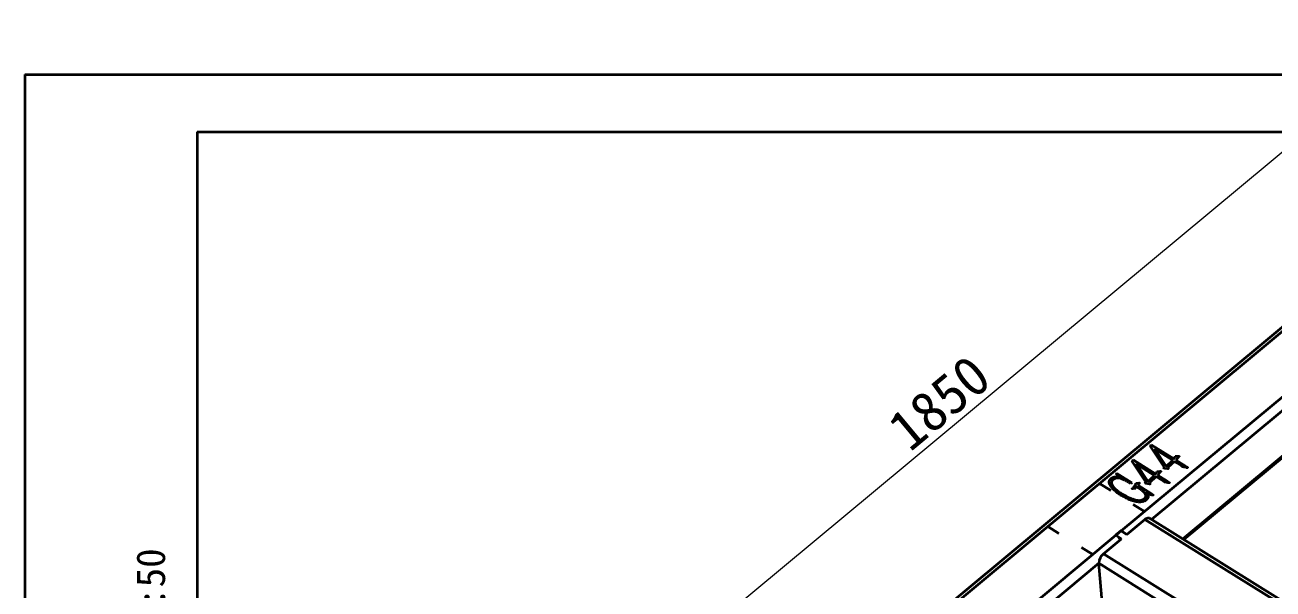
# Model space of a CAD drawing. Header units: millimetres. Extents: x 0 to 14850, y 0 to 10716.
# Drawn here: x 0 to 5433, y 8258 to 10716 of the extents above; entities that cross this region are included whole.
import ezdxf

# ---------------------------------------------------------------- set-up
doc = ezdxf.new("R2010")
doc.units = ezdxf.units.MM
doc.header["$LTSCALE"] = 50
doc.layers.add('粗实线', color=7, linetype='Continuous', lineweight=35)
doc.layers.add('迈迪拼图', color=7, linetype='Continuous', lineweight=0)
doc.layers.add('细实线', color=7, linetype='Continuous')
doc.styles.add('SLDTEXTSTYLE3', font='SIMSUN.TTC', dxfattribs={"bigfont": 'bigfont'})
doc.styles.add('SLDTEXTSTYLE4', font='SIMSUN.TTC')
doc.dimstyles.new('SLDDIMSTYLE0', dxfattribs={"dimtxt": 175, "dimasz": 175, "dimexe": 0, "dimexo": 0.0625, "dimgap": 43.75, "dimtad": 2, "dimlfac": 0.3, "dimrnd": 1e-09, "dimzin": 12, "dimdsep": 46, "dimtxsty": 'SLDTEXTSTYLE4', "dimsah": 1, "dimcen": 0.09, "dimadec": 0, "dimazin": 3, "dimtfac": 1, "dimtdec": 3, "dimtofl": 0, "dimtmove": 0, "dimatfit": 3, "dimfxl": 0, "dimfrac": 2, "dimtolj": 1, "dimtzin": 12, "dimarcsym": 0})

# ---------------------------------------------------------------- blocks, each defined once
blk = doc.blocks.new('SW_NOTE_0')
at = {"layer": '细实线', "color": 0, "insert": (29.5, 0), "char_height": 125, "attachment_point": 1, "rotation": 90, "style": 'SLDTEXTSTYLE3'}
blk.add_mtext('  创建日期：2024年3月27日 12:21:48  上次修改者：Administrator  修改日期：2024年3月27日 12:47:50  ', dxfattribs=at)
blk = doc.blocks.new('_D_1')
at = {"layer": '迈迪拼图'}
for p, q in [((6609.8, 10380.1), (6072.1, 10715.7)), ((1944.5, 7226.8), (6108.9, 10692.8)), ((2445.4, 6914.1), (1907.8, 7249.7))]:
    blk.add_line(p, q, dxfattribs=at)
for points in [[(6108.9, 10692.8), (5973.5, 10615.1), (6007.9, 10573.7)], [(1944.5, 7226.8), (2079.9, 7304.4), (2045.5, 7345.8)]]:
    blk.add_solid(points, dxfattribs=at)
at = {"layer": '迈迪拼图', "insert": (3739.9, 8986), "char_height": 175, "attachment_point": 1, "rotation": 39.7708, "style": 'SLDTEXTSTYLE4'}
blk.add_mtext('1850', dxfattribs=at)

msp = doc.modelspace()

# ---------------------------------------------------------------- linework, layer by layer
at = {"color": 7, "linetype": 'Continuous', "lineweight": 35}
for p, q in [((6402.147, 10172.485), (2691.087, 7083.748)), ((6421.419, 10169.804), (2707.286, 7078.51)), ((4772.051, 8511.557), (5733.448, 9311.734)), ((5044.567, 8473.178), (5677.33, 8999.831)), ((4897.505, 8882.41), (4902.332, 8886.428)), ((4958.053, 8790.41), (4897.505, 8882.41)), ((4897.61, 8882.251), (4902.353, 8886.198)), ((4902.332, 8886.428), (5001.053, 8824.804)), ((4902.353, 8886.198), (4902.332, 8886.428)), ((4902.353, 8886.198), (5001.074, 8824.574)), ((4916.544, 8868.693), (4916.524, 8868.923)), ((4916.524, 8868.923), (4966.729, 8792.358)), ((4996.075, 8819.265), (4916.524, 8868.923)), ((4916.544, 8868.693), (4966.749, 8792.128)), ((4818.183, 8816.389), (4823.01, 8820.407)), ((4878.73, 8724.39), (4818.183, 8816.389)), ((4818.287, 8816.23), (4823.03, 8820.178)), ((4823.01, 8820.407), (4921.731, 8758.783)), ((4823.03, 8820.178), (4823.01, 8820.407)), ((4823.03, 8820.178), (4921.751, 8758.554)), ((4916.753, 8753.244), (4837.201, 8802.902)), ((4837.201, 8802.902), (4887.407, 8726.337)), ((4837.222, 8802.673), (4837.201, 8802.902)), ((4837.222, 8802.673), (4887.427, 8726.108)), ((4966.729, 8792.358), (4996.075, 8819.265)), ((4966.749, 8792.128), (4996.096, 8819.036)), ((5003.763, 8814.133), (4974.63, 8787.093)), ((4996.096, 8819.036), (4996.075, 8819.265)), ((5001.074, 8824.574), (5001.053, 8824.804)), ((5002.81, 8826.938), (5004.648, 8830.588)), ((5002.83, 8826.709), (5002.81, 8826.938)), ((5002.83, 8826.709), (5004.669, 8830.359)), ((5029.408, 8798.458), (5003.763, 8814.133)), ((5004.669, 8830.359), (5004.648, 8830.588)), ((5006.274, 8834.372), (5006.387, 8836.534)), ((5006.295, 8834.142), (5006.274, 8834.372)), ((5006.295, 8834.142), (5006.408, 8836.304)), ((5006.387, 8836.534), (5019.474, 8837.343)), ((5006.408, 8836.304), (5006.387, 8836.534)), ((5006.408, 8836.304), (5019.494, 8837.114)), ((5022.231, 8834.054), (5008.721, 8820.018)), ((5008.721, 8820.018), (5051.638, 8793.228)), ((5008.741, 8819.788), (5008.721, 8820.018)), ((5008.741, 8819.788), (5051.659, 8792.998)), ((5019.494, 8837.114), (5019.474, 8837.343)), ((4750.349, 8759.207), (4752.991, 8761.406)), ((4764.711, 8746.394), (4750.349, 8759.207)), ((4750.492, 8759.08), (4753.011, 8761.177)), ((4752.991, 8761.406), (4817.917, 8720.878)), ((4753.011, 8761.177), (4752.991, 8761.406)), ((4753.011, 8761.177), (4817.777, 8720.749)), ((4759.116, 8747.321), (4764.711, 8746.394)), ((4759.136, 8747.092), (4759.116, 8747.321)), ((4759.136, 8747.092), (4764.731, 8746.165)), ((4887.407, 8726.337), (4916.753, 8753.244)), ((4887.427, 8726.108), (4916.774, 8753.015)), ((4924.441, 8748.113), (4895.307, 8721.073)), ((4916.774, 8753.015), (4916.753, 8753.244)), ((4921.751, 8758.554), (4921.731, 8758.783)), ((4923.487, 8760.917), (4925.326, 8764.568)), ((4923.508, 8760.688), (4923.487, 8760.917)), ((4923.508, 8760.688), (4925.347, 8764.338)), ((4950.086, 8732.437), (4924.441, 8748.113)), ((4925.347, 8764.338), (4925.326, 8764.568)), ((4926.952, 8768.351), (4927.065, 8770.513)), ((4926.972, 8768.122), (4926.952, 8768.351)), ((4926.972, 8768.122), (4927.085, 8770.284)), ((4927.065, 8770.513), (4940.151, 8771.323)), ((4927.085, 8770.284), (4927.065, 8770.513)), ((4927.085, 8770.284), (4940.172, 8771.094)), ((4942.909, 8768.034), (4929.398, 8753.997)), ((4929.398, 8753.997), (4972.316, 8727.207)), ((4929.419, 8753.768), (4929.398, 8753.997)), ((4929.419, 8753.768), (4972.337, 8726.978)), ((4940.172, 8771.094), (4940.151, 8771.323)), ((4955.795, 8785.739), (4957.094, 8787.493)), ((4955.815, 8785.51), (4957.115, 8787.264)), ((4957.094, 8787.493), (4958.053, 8790.41)), ((4957.115, 8787.264), (4957.094, 8787.493)), ((4957.115, 8787.264), (4958.073, 8790.181)), ((4958.073, 8790.181), (4958.053, 8790.41)), ((4973.599, 8781.324), (4960.301, 8783.544)), ((4966.749, 8792.128), (4966.729, 8792.358)), ((4974.63, 8787.093), (4976.03, 8783.037)), ((4974.65, 8786.864), (4974.63, 8787.093)), ((4974.65, 8786.864), (4976.05, 8782.807)), ((4976.05, 8782.807), (4976.03, 8783.037)), ((5047.754, 8788.289), (5043.308, 8789.449)), ((5054.075, 8787.241), (5047.754, 8788.289)), ((5051.659, 8792.998), (5051.638, 8793.228)), ((4677.158, 8717.689), (4677.136, 8717.67)), ((4677.136, 8717.67), (4725.901, 8687.23)), ((4725.924, 8687.249), (4677.158, 8717.689)), ((4677.162, 8717.654), (4677.158, 8717.689)), ((4727.706, 8739.443), (4727.686, 8739.672)), ((4764.731, 8746.165), (4764.711, 8746.394)), ((4817.917, 8720.878), (4813.534, 8716.868)), ((4819.604, 8696.119), (4824.888, 8700.517)), ((4819.625, 8695.89), (4819.604, 8696.119)), ((4819.625, 8695.89), (4824.908, 8700.287)), ((4835.549, 8695.43), (4823.172, 8694.177)), ((4824.888, 8700.517), (4828.315, 8705.076)), ((4824.908, 8700.287), (4824.888, 8700.517)), ((4824.908, 8700.287), (4828.336, 8704.846)), ((4828.315, 8705.076), (4832.849, 8710.607)), ((4828.336, 8704.846), (4828.315, 8705.076)), ((4828.336, 8704.846), (4832.869, 8710.378)), ((4832.869, 8710.378), (4832.849, 8710.607)), ((4834.605, 8719.772), (4847.689, 8721.201)), ((4835.681, 8717.152), (4834.605, 8719.772)), ((4834.696, 8719.551), (4847.71, 8720.971)), ((4836.771, 8698.515), (4835.549, 8695.43)), ((4846.215, 8699.033), (4839.237, 8703.721)), ((4850.447, 8717.912), (4843.484, 8710.049)), ((4843.484, 8710.049), (4903.157, 8672.8)), ((4843.505, 8709.819), (4843.484, 8710.049)), ((4843.505, 8709.819), (4903.178, 8672.57)), ((4847.71, 8720.971), (4847.689, 8721.201)), ((4851.731, 8719.343), (4850.447, 8717.912)), ((4876.472, 8719.718), (4877.772, 8721.472)), ((4876.493, 8719.489), (4877.793, 8721.243)), ((4877.772, 8721.472), (4878.73, 8724.39)), ((4877.793, 8721.243), (4877.772, 8721.472)), ((4877.793, 8721.243), (4878.751, 8724.16)), ((4878.751, 8724.16), (4878.73, 8724.39)), ((4894.277, 8715.303), (4880.979, 8717.523)), ((4887.427, 8726.108), (4887.407, 8726.337)), ((4895.307, 8721.073), (4896.707, 8717.016)), ((4895.328, 8720.844), (4895.307, 8721.073)), ((4895.328, 8720.844), (4896.728, 8716.787)), ((4896.728, 8716.787), (4896.707, 8717.016)), ((4968.432, 8722.268), (4963.986, 8723.428)), ((4974.752, 8721.221), (4968.432, 8722.268)), ((4972.337, 8726.978), (4972.316, 8727.207)), ((4725.901, 8687.23), (4725.924, 8687.249)), ((4774.815, 8672.554), (4774.794, 8672.784)), ((4871.013, 8649.988), (4870.993, 8650.217)), ((4887.233, 8673.144), (4879.911, 8679.614)), ((4879.932, 8679.385), (4879.911, 8679.614)), ((4888.926, 8671.089), (4887.233, 8673.144)), ((4899.692, 8668.882), (4893.62, 8669.774)), ((4903.925, 8667.855), (4899.692, 8668.882)), ((4903.178, 8672.57), (4903.157, 8672.8)), ((4823.896, 8626.093), (4823.873, 8626.074)), ((4823.873, 8626.074), (4872.639, 8595.634)), ((4872.661, 8595.652), (4823.896, 8626.093)), ((4823.899, 8626.058), (4823.896, 8626.093)), ((4872.639, 8595.634), (4872.661, 8595.652)), ((4452.06, 8530.338), (4452.037, 8530.319)), ((4452.037, 8530.319), (4500.802, 8499.879)), ((4500.825, 8499.898), (4452.06, 8530.338)), ((4452.063, 8530.303), (4452.06, 8530.338)), ((4796.1, 8495.889), (4874.884, 8561.462)), ((6630.736, 7465.424), (4874.884, 8561.462)), ((6650.438, 7470.761), (4894.587, 8566.799)), ((3787.243, 7691.895), (4748.64, 8492.072)), ((4500.802, 8499.879), (4500.825, 8499.898)), ((4694.805, 8411.581), (4773.59, 8477.154)), ((4770.826, 8512.321), (4747.416, 8492.837)), ((4747.416, 8492.837), (4748.64, 8492.072)), ((4771.601, 8511.182), (4749.091, 8492.447)), ((4749.091, 8492.447), (4773.59, 8477.154)), ((4749.153, 8491.747), (4749.091, 8492.447)), ((4772.051, 8511.557), (4770.826, 8512.321)), ((4770.974, 8510.661), (4770.826, 8512.321)), ((4796.1, 8495.889), (4771.601, 8511.182)), ((4598.797, 8438.741), (4598.774, 8438.723)), ((4598.774, 8438.723), (4647.54, 8408.282)), ((4647.562, 8408.301), (4598.797, 8438.741)), ((4598.8, 8438.707), (4598.797, 8438.741)), ((4647.54, 8408.282), (4647.562, 8408.301)), ((4690.76, 8186.388), (4674.347, 8369.906)), ((4694.805, 8411.581), (6450.656, 7315.543))]:
    msp.add_line(p, q, dxfattribs=at)
at = {"color": 8, "linetype": 'Continuous', "lineweight": 35}
for p, q in [((5659.155, 9189.568), (4903.914, 8560.976)), ((5039.291, 8476.472), (5675.568, 9006.049)), ((4674.347, 8369.906), (3919.106, 7741.315)), ((6424.922, 7277.161), (4674.347, 8369.906))]:
    msp.add_line(p, q, dxfattribs=at)
at = {"color": 7, "linetype": 'Continuous', "lineweight": 35, "flags": 128}
for points in [[(4874.884, 8561.462), (4879.315, 8564.676), (4883.655, 8566.885), (4887.736, 8568.005), (4891.402, 8567.991), (4894.512, 8566.845), (4894.587, 8566.799)], [(4778.096, 8507.128), (4775.938, 8508.86), (4772.051, 8511.557)]]:
    msp.add_lwpolyline(points, dxfattribs=at)
at = {"color": 7, "linetype": 'Continuous', "lineweight": 35}
for centre, radius, start, end in [((4713.362, 8438.021), 64.545, 32.247354, 56.867864), ((4729.985, 8368.452), 55.657, 129.203712, 178.503406)]:
    msp.add_arc(centre, radius, start, end, dxfattribs=at)
for points, knots in [([(5001.053, 8824.804), (5001.495, 8825.172), (5002.265, 8825.812), (5002.647, 8826.602), (5002.81, 8826.938)], [0, 0, 0, 0, 0.57430941, 1, 1, 1, 1]), ([(5001.074, 8824.574), (5001.516, 8824.942), (5002.285, 8825.582), (5002.667, 8826.372), (5002.83, 8826.709)], [0, 0, 0, 0, 0.57430941, 1, 1, 1, 1]), ([(5004.648, 8830.588), (5004.901, 8831.051), (5005.352, 8831.875), (5005.866, 8832.978), (5006.202, 8833.776), (5006.255, 8834.212), (5006.274, 8834.372)], [0, 0, 0, 0, 0.37378688, 0.66626326, 0.8783288, 1, 1, 1, 1]), ([(5004.669, 8830.359), (5004.922, 8830.821), (5005.372, 8831.646), (5005.887, 8832.748), (5006.222, 8833.547), (5006.275, 8833.983), (5006.295, 8834.142)], [0, 0, 0, 0, 0.37378688, 0.66626326, 0.8783288, 1, 1, 1, 1]), ([(5019.474, 8837.343), (5020.194, 8837.341), (5021.375, 8837.338), (5022.787, 8836.867), (5023.338, 8836.198), (5023.5, 8835.508), (5022.997, 8834.778), (5022.513, 8834.321), (5022.231, 8834.054)], [0, 0, 0, 0, 0.27977335, 0.45918502, 0.59000889, 0.69670357, 0.82356678, 1, 1, 1, 1]), ([(5019.494, 8837.114), (5020.136, 8837.115), (5021.412, 8837.118), (5022.923, 8836.597), (5023.491, 8835.758), (5023.383, 8835.313), (5023.333, 8835.106)], [0, 0, 0, 0, 0.34125825, 0.67828597, 0.85010056, 1, 1, 1, 1]), ([(4727.686, 8739.672), (4728.42, 8740.261), (4729.854, 8741.409), (4732.274, 8742.874), (4734.773, 8744.133), (4738.301, 8745.532), (4743.206, 8746.767), (4748.348, 8747.285), (4752.386, 8747.372), (4755.032, 8747.476), (4757.225, 8747.436), (4758.533, 8747.357), (4759.116, 8747.321)], [0, 0, 0, 0, 0.09355031, 0.18247483, 0.26903431, 0.35422798, 0.52761311, 0.71506167, 0.80631191, 0.88356974, 0.94814777, 1, 1, 1, 1]), ([(4727.706, 8739.443), (4728.441, 8740.031), (4729.874, 8741.18), (4732.294, 8742.644), (4734.794, 8743.904), (4738.322, 8745.303), (4743.226, 8746.538), (4748.369, 8747.055), (4752.406, 8747.142), (4755.052, 8747.246), (4757.245, 8747.206), (4758.553, 8747.127), (4759.136, 8747.092)], [0, 0, 0, 0, 0.09355031, 0.18247483, 0.26903431, 0.35422798, 0.52761311, 0.71506167, 0.80631191, 0.88356974, 0.94814777, 1, 1, 1, 1]), ([(4921.731, 8758.783), (4922.173, 8759.151), (4922.942, 8759.791), (4923.325, 8760.581), (4923.487, 8760.917)], [0, 0, 0, 0, 0.57430941, 1, 1, 1, 1]), ([(4921.751, 8758.554), (4922.193, 8758.922), (4922.963, 8759.562), (4923.345, 8760.352), (4923.508, 8760.688)], [0, 0, 0, 0, 0.57430941, 1, 1, 1, 1]), ([(4925.326, 8764.568), (4925.579, 8765.03), (4926.03, 8765.854), (4926.544, 8766.957), (4926.879, 8767.756), (4926.932, 8768.192), (4926.952, 8768.351)], [0, 0, 0, 0, 0.37378688, 0.66626326, 0.8783288, 1, 1, 1, 1]), ([(4925.347, 8764.338), (4925.599, 8764.801), (4926.05, 8765.625), (4926.564, 8766.728), (4926.9, 8767.526), (4926.953, 8767.963), (4926.972, 8768.122)], [0, 0, 0, 0, 0.37378688, 0.66626326, 0.8783288, 1, 1, 1, 1]), ([(4940.151, 8771.323), (4940.871, 8771.321), (4942.053, 8771.317), (4943.465, 8770.847), (4944.016, 8770.178), (4944.177, 8769.488), (4943.675, 8768.758), (4943.191, 8768.3), (4942.909, 8768.034)], [0, 0, 0, 0, 0.27977335, 0.45918502, 0.59000889, 0.69670357, 0.82356678, 1, 1, 1, 1]), ([(4940.172, 8771.094), (4940.814, 8771.095), (4942.089, 8771.098), (4943.601, 8770.576), (4944.169, 8769.738), (4944.061, 8769.293), (4944.011, 8769.086)], [0, 0, 0, 0, 0.341258249, 0.678285968, 0.850100564, 1, 1, 1, 1]), ([(4960.301, 8783.544), (4959.584, 8783.731), (4958.401, 8784.041), (4956.994, 8784.606), (4956.214, 8785.182), (4955.921, 8785.571), (4955.795, 8785.739)], [0, 0, 0, 0, 0.40782684, 0.67250223, 0.85870452, 1, 1, 1, 1]), ([(4976.03, 8783.037), (4976.259, 8782.682), (4976.601, 8782.156), (4976.426, 8781.141), (4974.973, 8781.135), (4974.134, 8781.25), (4973.599, 8781.324)], [0, 0, 0, 0, 0.32108602, 0.47710578, 0.66630753, 1, 1, 1, 1]), ([(4976.05, 8782.807), (4976.248, 8782.527), (4976.491, 8782.181), (4976.498, 8781.791), (4976.5, 8781.718)], [0, 0, 0, 0, 0.81113172, 1, 1, 1, 1]), ([(5043.308, 8789.449), (5042.74, 8789.558), (5041.711, 8789.755), (5040.38, 8790.1), (5039.345, 8790.311), (5038.303, 8790.72), (5037.128, 8791.735), (5035.649, 8793.295), (5034.082, 8794.983), (5032.54, 8796.411), (5030.949, 8797.448), (5029.93, 8798.116), (5029.408, 8798.458)], [0, 0, 0, 0, 0.0907818, 0.16427146, 0.21916834, 0.25653721, 0.34722035, 0.50011023, 0.66601032, 0.78488594, 0.8900433, 1, 1, 1, 1]), ([(5051.638, 8793.228), (5051.768, 8793.146), (5052.203, 8792.87), (5053.178, 8792.338), (5054.653, 8791.428), (5056.573, 8790.371), (5058.37, 8789.205), (5059.876, 8788.286), (5060.667, 8787.617), (5061.147, 8787.09), (5060.804, 8786.676), (5060.482, 8786.561), (5060.342, 8786.512)], [0, 0, 0, 0, 0.03750126, 0.12620614, 0.26602513, 0.46046942, 0.65138492, 0.79461212, 0.88429431, 0.9254879, 0.96765744, 1, 1, 1, 1]), ([(5051.659, 8792.998), (5054.373, 8791.479), (5057.422, 8789.772), (5060.385, 8787.665), (5060.826, 8787.228), (5061.047, 8786.99), (5061.033, 8786.898), (5061.03, 8786.879)], [0, 0, 0, 0, 0.81269601, 0.91285481, 0.97137301, 0.99391073, 1, 1, 1, 1]), ([(5060.342, 8786.512), (5060.039, 8786.432), (5059.124, 8786.194), (5057.478, 8786.528), (5055.66, 8786.729), (5054.545, 8787.089), (5054.075, 8787.241)], [0, 0, 0, 0, 0.14295113, 0.43093132, 0.76018596, 1, 1, 1, 1]), ([(4719.953, 8721.467), (4719.803, 8722.2), (4719.277, 8724.774), (4720.345, 8729.32), (4722.957, 8734.767), (4726.121, 8737.883), (4727.706, 8739.443)], [0, 0, 0, 0, 0.11727129, 0.411725, 0.70538875, 1, 1, 1, 1]), ([(4750.075, 8680.803), (4747.554, 8682.883), (4742.357, 8687.171), (4736.412, 8692.967), (4731.87, 8697.908), (4728.704, 8701.767), (4725.967, 8705.773), (4723.566, 8709.801), (4721.573, 8713.717), (4720.228, 8717.447), (4719.558, 8720.914), (4719.504, 8724.094), (4719.928, 8726.937), (4720.451, 8729.436), (4721.259, 8731.574), (4722.534, 8733.959), (4724.668, 8736.656), (4726.66, 8738.647), (4727.686, 8739.672)], [0, 0, 0, 0, 0.1268755, 0.26150967, 0.33022947, 0.39832941, 0.46635617, 0.53369075, 0.59775723, 0.65546735, 0.70742019, 0.75440679, 0.79664377, 0.83377544, 0.86579922, 0.89355325, 0.94516293, 1, 1, 1, 1]), ([(4737.86, 8735.886), (4735.953, 8734.163), (4732.14, 8730.717), (4729.581, 8725.465), (4729.831, 8722.385), (4729.907, 8721.445)], [0, 0, 0, 0, 0.4100552, 0.8198545, 1, 1, 1, 1]), ([(4729.929, 8720.508), (4729.907, 8719.614), (4729.833, 8716.561), (4732.219, 8711.663), (4735.577, 8705.866), (4741.145, 8698.483), (4749.897, 8690.137), (4761.842, 8681.073), (4770.477, 8675.547), (4774.794, 8672.784)], [0, 0, 0, 0, 0.04397623, 0.15014384, 0.2563837, 0.36260693, 0.57503934, 0.78750636, 1, 1, 1, 1]), ([(4729.949, 8720.279), (4729.928, 8719.385), (4729.854, 8716.332), (4732.24, 8711.434), (4735.597, 8705.636), (4741.165, 8698.254), (4749.917, 8689.908), (4761.863, 8680.844), (4770.497, 8675.318), (4774.815, 8672.554)], [0, 0, 0, 0, 0.04397623, 0.15014384, 0.2563837, 0.36260693, 0.57503934, 0.78750636, 1, 1, 1, 1]), ([(4813.534, 8716.868), (4812.397, 8717.576), (4809.958, 8719.096), (4806.154, 8721.497), (4802.019, 8723.967), (4798.439, 8726.075), (4795.314, 8727.764), (4792.611, 8729.17), (4789.521, 8730.695), (4785.133, 8732.921), (4779.651, 8735.426), (4773.3, 8738.045), (4766.894, 8739.873), (4761.381, 8740.82), (4756.904, 8741.208), (4753.701, 8741.19), (4750.705, 8740.965), (4746.954, 8740.29), (4742.454, 8738.729), (4739.42, 8736.852), (4737.86, 8735.886)], [0, 0, 0, 0, 0.05191793, 0.11140722, 0.17469144, 0.23746289, 0.27106293, 0.30959742, 0.35254006, 0.40037974, 0.49483619, 0.57650414, 0.65226605, 0.73062966, 0.76933078, 0.80506121, 0.83833322, 0.87002497, 0.93317965, 1, 1, 1, 1]), ([(4823.172, 8694.177), (4822.465, 8694.039), (4821.401, 8693.833), (4819.951, 8694.007), (4819.569, 8694.562), (4819.275, 8694.998), (4819.309, 8695.55), (4819.496, 8695.91), (4819.604, 8696.119)], [0, 0, 0, 0, 0.35048388, 0.52708431, 0.64707983, 0.75078317, 0.85477418, 1, 1, 1, 1]), ([(4819.356, 8694.912), (4819.352, 8695.057), (4819.343, 8695.391), (4819.523, 8695.709), (4819.625, 8695.89)], [0, 0, 0, 0, 0.4313325, 1, 1, 1, 1]), ([(4832.849, 8710.607), (4833.183, 8710.989), (4834.062, 8711.993), (4834.975, 8713.754), (4835.907, 8715.57), (4835.745, 8716.708), (4835.681, 8717.152)], [0, 0, 0, 0, 0.191467101, 0.50341413, 0.805851156, 1, 1, 1, 1]), ([(4832.869, 8710.378), (4833.204, 8710.759), (4834.083, 8711.763), (4834.996, 8713.524), (4835.927, 8715.34), (4835.765, 8716.478), (4835.702, 8716.923)], [0, 0, 0, 0, 0.191467101, 0.50341413, 0.805851156, 1, 1, 1, 1]), ([(4839.237, 8703.721), (4838.911, 8703.098), (4838.326, 8701.976), (4837.663, 8700.466), (4837.118, 8699.364), (4836.868, 8698.754), (4836.771, 8698.515)], [0, 0, 0, 0, 0.36279874, 0.65247481, 0.86399134, 1, 1, 1, 1]), ([(4870.993, 8650.217), (4872.041, 8651.07), (4874.157, 8652.79), (4876.629, 8655.792), (4878.316, 8659.121), (4879.034, 8662.758), (4878.691, 8666.639), (4877.327, 8670.702), (4874.951, 8674.791), (4871.714, 8678.769), (4867.865, 8682.542), (4863.694, 8686.124), (4859.435, 8689.437), (4855.262, 8692.664), (4850.876, 8695.825), (4847.813, 8697.933), (4846.215, 8699.033)], [0, 0, 0, 0, 0.05593593, 0.11285445, 0.17068199, 0.23043985, 0.29538046, 0.36656802, 0.44345637, 0.52331815, 0.60530177, 0.68689136, 0.7668507, 0.8407726, 0.91689547, 1, 1, 1, 1]), ([(4847.689, 8721.201), (4848.266, 8721.204), (4849.38, 8721.209), (4850.668, 8720.658), (4851.615, 8720.057), (4851.698, 8719.546), (4851.731, 8719.343)], [0, 0, 0, 0, 0.31633714, 0.61048395, 0.84550652, 1, 1, 1, 1]), ([(4847.71, 8720.971), (4848.287, 8720.974), (4849.4, 8720.98), (4850.688, 8720.428), (4851.636, 8719.827), (4851.719, 8719.316), (4851.752, 8719.113)], [0, 0, 0, 0, 0.31633714, 0.61048395, 0.84550652, 1, 1, 1, 1]), ([(4880.979, 8717.523), (4880.261, 8717.711), (4879.078, 8718.02), (4877.672, 8718.586), (4876.892, 8719.162), (4876.599, 8719.551), (4876.472, 8719.718)], [0, 0, 0, 0, 0.40782684, 0.67250223, 0.85870452, 1, 1, 1, 1]), ([(4896.707, 8717.016), (4896.937, 8716.662), (4897.278, 8716.135), (4897.104, 8715.121), (4895.651, 8715.115), (4894.812, 8715.23), (4894.277, 8715.303)], [0, 0, 0, 0, 0.32108602, 0.47710578, 0.66630753, 1, 1, 1, 1]), ([(4896.728, 8716.787), (4896.925, 8716.506), (4897.169, 8716.16), (4897.176, 8715.771), (4897.177, 8715.697)], [0, 0, 0, 0, 0.81113172, 1, 1, 1, 1]), ([(4963.986, 8723.428), (4963.418, 8723.537), (4962.389, 8723.735), (4961.057, 8724.079), (4960.022, 8724.291), (4958.98, 8724.699), (4957.806, 8725.715), (4956.327, 8727.274), (4954.76, 8728.963), (4953.217, 8730.391), (4951.627, 8731.428), (4950.607, 8732.096), (4950.086, 8732.437)], [0, 0, 0, 0, 0.0907818, 0.16427146, 0.21916834, 0.25653721, 0.34722035, 0.50011023, 0.66601032, 0.78488594, 0.8900433, 1, 1, 1, 1]), ([(4972.316, 8727.207), (4972.445, 8727.125), (4972.881, 8726.849), (4973.855, 8726.317), (4975.331, 8725.407), (4977.251, 8724.35), (4979.048, 8723.184), (4980.554, 8722.266), (4981.344, 8721.597), (4981.824, 8721.069), (4981.481, 8720.656), (4981.16, 8720.541), (4981.02, 8720.491)], [0, 0, 0, 0, 0.03750126, 0.12620614, 0.26602513, 0.46046942, 0.65138492, 0.79461212, 0.88429431, 0.9254879, 0.96765744, 1, 1, 1, 1]), ([(4972.337, 8726.978), (4975.051, 8725.458), (4978.1, 8723.751), (4981.063, 8721.644), (4981.504, 8721.207), (4981.725, 8720.969), (4981.711, 8720.878), (4981.708, 8720.858)], [0, 0, 0, 0, 0.81269601, 0.91285481, 0.97137301, 0.99391073, 1, 1, 1, 1]), ([(4981.02, 8720.491), (4980.716, 8720.412), (4979.802, 8720.173), (4978.156, 8720.508), (4976.338, 8720.708), (4975.222, 8721.069), (4974.752, 8721.221)], [0, 0, 0, 0, 0.14295113, 0.43093132, 0.76018596, 1, 1, 1, 1]), ([(4882.644, 8648.075), (4881.271, 8646.822), (4878.533, 8644.324), (4873.378, 8641.348), (4867.8, 8639.114), (4862.923, 8637.725), (4858.828, 8637.103), (4855.512, 8636.847), (4851.941, 8636.776), (4848.115, 8636.993), (4843.997, 8637.41), (4839.575, 8638.103), (4834.819, 8638.973), (4829.796, 8640.144), (4824.522, 8641.469), (4819.134, 8643.146), (4813.59, 8645.027), (4806.193, 8647.876), (4797.427, 8651.575), (4787.726, 8656.448), (4778.447, 8661.632), (4769.012, 8667.334), (4759.33, 8673.678), (4753.203, 8678.395), (4750.075, 8680.803)], [0, 0, 0, 0, 0.04030025, 0.08035601, 0.11957911, 0.15731215, 0.17671367, 0.19749741, 0.21984565, 0.24397373, 0.27021612, 0.29894853, 0.33039646, 0.36410045, 0.40023894, 0.43761996, 0.47708575, 0.51833173, 0.59947771, 0.67319416, 0.74692865, 0.8266271, 0.91150196, 1, 1, 1, 1]), ([(4774.794, 8672.784), (4778.324, 8670.652), (4785.635, 8666.236), (4795.429, 8661.204), (4803.542, 8657.294), (4809.537, 8654.643), (4815.309, 8652.294), (4820.888, 8650.344), (4826.123, 8648.704), (4830.883, 8647.258), (4835.242, 8646.171), (4839.186, 8645.312), (4842.83, 8644.746), (4846.214, 8644.293), (4849.454, 8644.223), (4853.379, 8644.253), (4857.882, 8644.789), (4862.805, 8645.921), (4867.268, 8647.693), (4869.728, 8649.36), (4870.993, 8650.217)], [0, 0, 0, 0, 0.1277196, 0.2645438, 0.33322001, 0.39826191, 0.45932598, 0.51662193, 0.56953216, 0.61691425, 0.65910007, 0.69644892, 0.73004727, 0.76118099, 0.79036376, 0.81777721, 0.86729233, 0.91198945, 0.95473481, 1, 1, 1, 1]), ([(4774.815, 8672.554), (4778.344, 8670.422), (4785.656, 8666.007), (4795.449, 8660.975), (4803.563, 8657.064), (4809.558, 8654.414), (4815.33, 8652.065), (4820.908, 8650.114), (4826.144, 8648.475), (4830.904, 8647.028), (4835.263, 8645.942), (4839.206, 8645.083), (4842.851, 8644.517), (4846.235, 8644.064), (4849.475, 8643.993), (4853.399, 8644.024), (4857.902, 8644.559), (4862.825, 8645.692), (4867.288, 8647.464), (4869.748, 8649.13), (4871.013, 8649.988)], [0, 0, 0, 0, 0.1277196, 0.2645438, 0.33322001, 0.39826191, 0.45932598, 0.51662193, 0.56953216, 0.61691425, 0.65910007, 0.69644892, 0.73004727, 0.76118099, 0.79036376, 0.81777721, 0.86729233, 0.91198945, 0.95473481, 1, 1, 1, 1]), ([(4871.013, 8649.988), (4872.564, 8651.279), (4875.665, 8653.862), (4878.251, 8658.581), (4879.298, 8662.145), (4878.812, 8663.902), (4878.769, 8664.059)], [0, 0, 0, 0, 0.32284001, 0.64560211, 0.96829772, 1, 1, 1, 1]), ([(4879.911, 8679.614), (4880.348, 8678.949), (4881.413, 8677.326), (4883.63, 8674.688), (4885.939, 8671.231), (4887.876, 8667.956), (4889.112, 8665.019), (4889.457, 8662.61), (4889.39, 8660.113), (4888.911, 8657.541), (4887.906, 8654.998), (4886.607, 8652.517), (4884.804, 8650.208), (4883.363, 8648.785), (4882.644, 8648.075)], [0, 0, 0, 0, 0.06598678, 0.160923467, 0.277349036, 0.409799727, 0.479505644, 0.549725729, 0.622059652, 0.697684586, 0.774404599, 0.849697903, 0.925011977, 1, 1, 1, 1]), ([(4879.932, 8679.385), (4881.287, 8677.556), (4883.997, 8673.898), (4887.92, 8668.414), (4888.866, 8664.346), (4889.325, 8662.373)], [0, 0, 0, 0, 0.33976074, 0.67957388, 1, 1, 1, 1]), ([(4893.62, 8669.774), (4892.656, 8669.895), (4890.95, 8670.108), (4889.539, 8670.792), (4888.926, 8671.089)], [0, 0, 0, 0, 0.56577634, 1, 1, 1, 1]), ([(4903.157, 8672.8), (4903.847, 8672.374), (4905.143, 8671.574), (4906.89, 8670.426), (4908.358, 8669.458), (4909.545, 8668.691), (4910.41, 8668.053), (4910.955, 8667.617), (4911.312, 8667.333), (4911.188, 8666.816), (4909.351, 8667.293), (4907.707, 8667.227), (4905.579, 8667.478), (4904.38, 8667.751), (4903.925, 8667.855)], [0, 0, 0, 0, 0.14577081, 0.27397324, 0.37956133, 0.46505014, 0.53058872, 0.57610633, 0.5999495, 0.60901129, 0.67852545, 0.79842809, 0.92343742, 1, 1, 1, 1]), ([(4903.178, 8672.57), (4904.488, 8671.734), (4907.107, 8670.063), (4909.78, 8668.372), (4910.96, 8667.399), (4910.989, 8667.375)], [0, 0, 0, 0, 0.49433474, 0.98782907, 1, 1, 1, 1])]:
    msp.add_open_spline(points, degree=3, knots=knots, dxfattribs=at)
at = {"layer": '粗实线'}
for p, q in [((0, 10500), (14850, 10500)), ((0, 10500), (0, 0)), ((750, 10250), (750, 250)), ((750, 10250), (14600, 10250))]:
    msp.add_line(p, q, dxfattribs=at)

# ---------------------------------------------------------------- block references
at = {"layer": '细实线'}
msp.add_blockref('SW_NOTE_0', (455.295, 347.51), dxfattribs=at)

# ---------------------------------------------------------------- dimensions: what is measured, and where the dimension line sits
at = {"layer": '迈迪拼图'}
dim = msp.add_linear_dim(base=(6108.876, 10692.763), p1=(2482.187, 6891.159), p2=(6646.518, 10357.156), angle=39.770812, dimstyle='SLDDIMSTYLE0', dxfattribs=at)
dim.commit()
dim.dimension.update_dxf_attribs({"geometry": '_D_1', "text_midpoint": (4026.71, 8959.765), "dimtype": 160})

doc.saveas('drawing.dxf')
